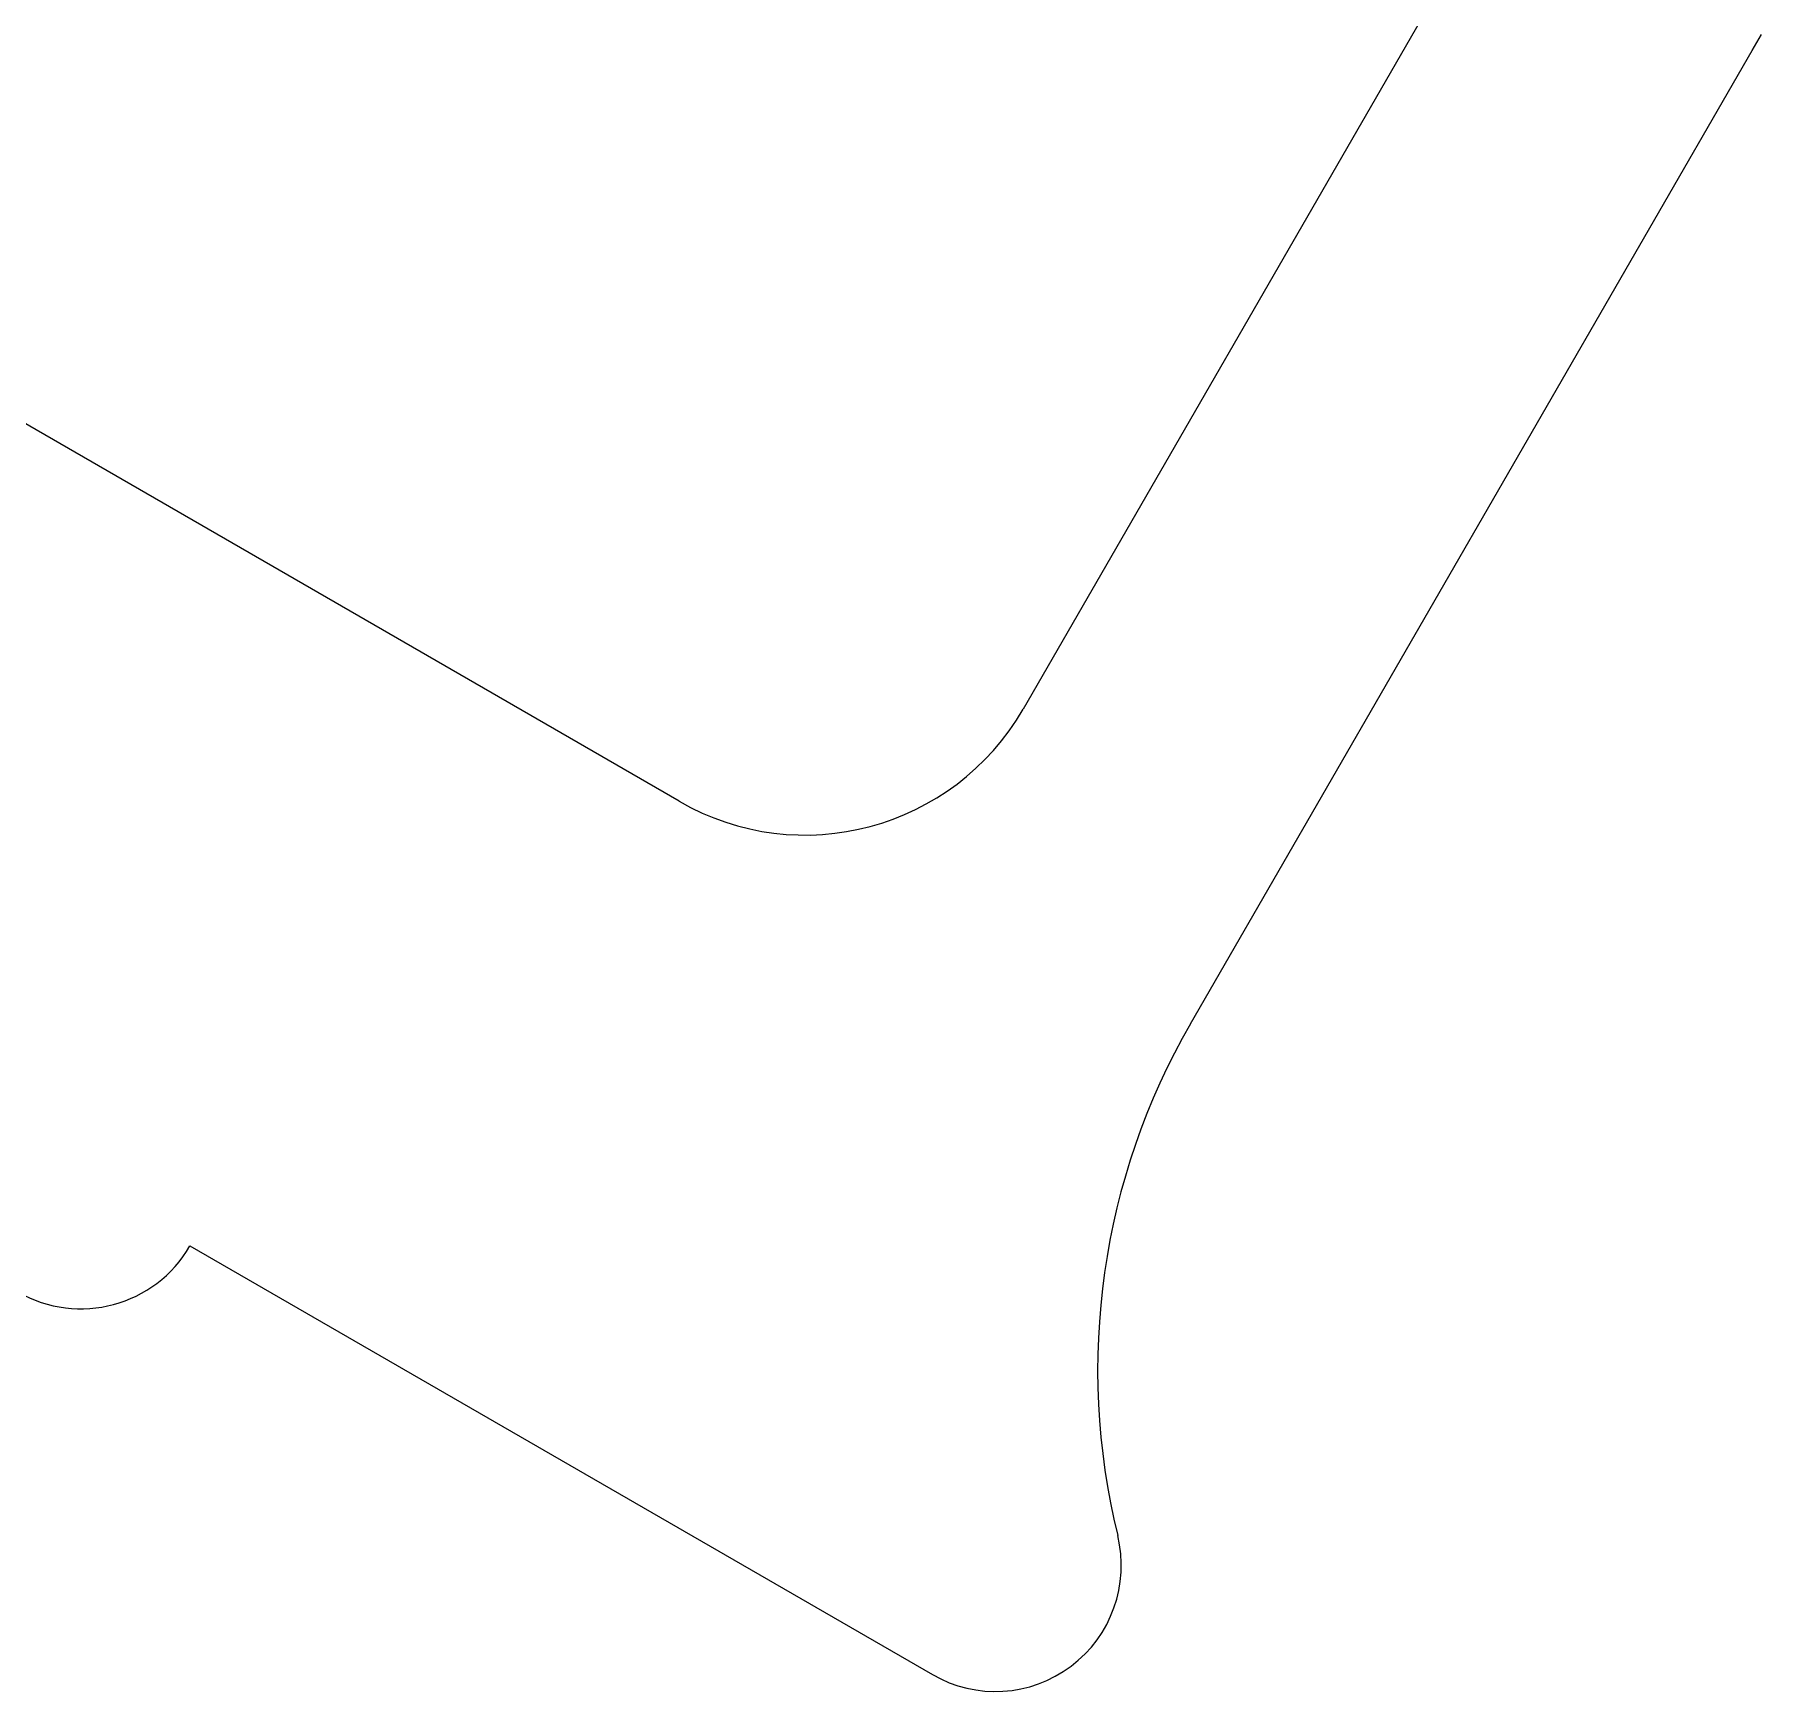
# Model space of a CAD drawing. Extents: x 442 to 745, y 5 to 355.
# Drawn here: x 694.83 to 700.48, y 256.66 to 262.07 of the extents above; entities that cross this region are included whole.
import ezdxf

# ---------------------------------------------------------------- set-up
doc = ezdxf.new("R2010")
doc.units = 0
doc.layers.add('VISIBLE__ANSI_', color=7, linetype='CONTINUOUS')

msp = doc.modelspace()

# ---------------------------------------------------------------- linework, layer by layer
at = {"layer": 'VISIBLE__ANSI_'}
for p, q in [((699.3955, 262.174), (698.0643, 259.8683)), ((700.4489, 262.0221), (700.4788, 262.0739)), ((698.6113, 258.8393), (700.4489, 262.0221)), ((696.9393, 259.5668), (693.8726, 261.3374)), ((695.3394, 258.1133), (697.7677, 256.7113))]:
    msp.add_line(p, q, dxfattribs=at)
for centre, radius, start, end in [((697.3511, 260.28), 0.8235, 240, 330), ((700.5726, 257.7069), 2.2647, 150, 193.8132), ((694.9828, 258.3191), 0.4118, 240, 330), ((697.9735, 257.0679), 0.4118, 240, 13.8132)]:
    msp.add_arc(centre, radius, start, end, dxfattribs=at)

doc.saveas('drawing.dxf')
